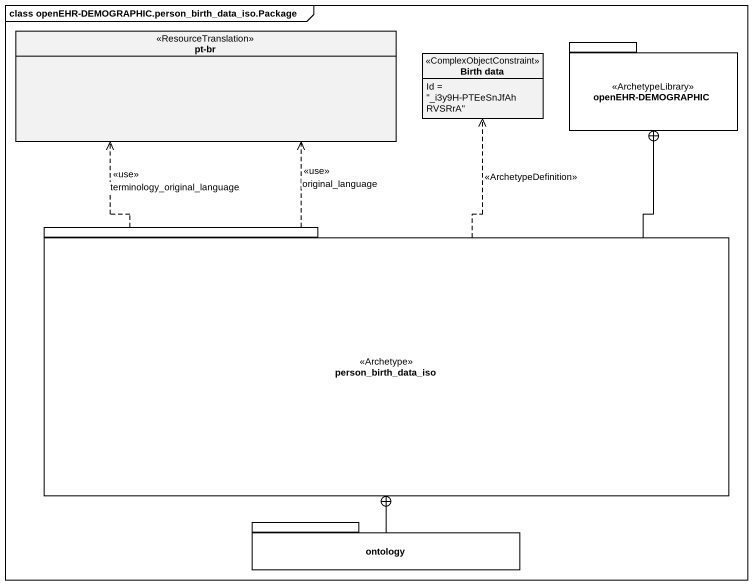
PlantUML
@startuml
mainframe class openEHR-DEMOGRAPHIC.person_birth_data_iso.Package
hide circle
hide empty members
enum "pt-br" as pt_br <<ResourceTranslation>>
class "Birth data" as Birth_data <<ComplexObjectConstraint>> {
  Id = "_i3y9H-PTEeSnJfAhRVSRrA"
}
package "openEHR-DEMOGRAPHIC" as openEHR_DEMOGRAPHIC <<ArchetypeLibrary>> {
}
package person_birth_data_iso <<Archetype>> {
}
package ontology {
}
person_birth_data_iso .up.> pt_br : <<use>>\nterminology_original_language
person_birth_data_iso .up.> pt_br : <<use>>\noriginal_language
person_birth_data_iso .up.> Birth_data : <<ArchetypeDefinition>>
person_birth_data_iso -up-+ openEHR_DEMOGRAPHIC
ontology -up-+ person_birth_data_iso
@enduml
